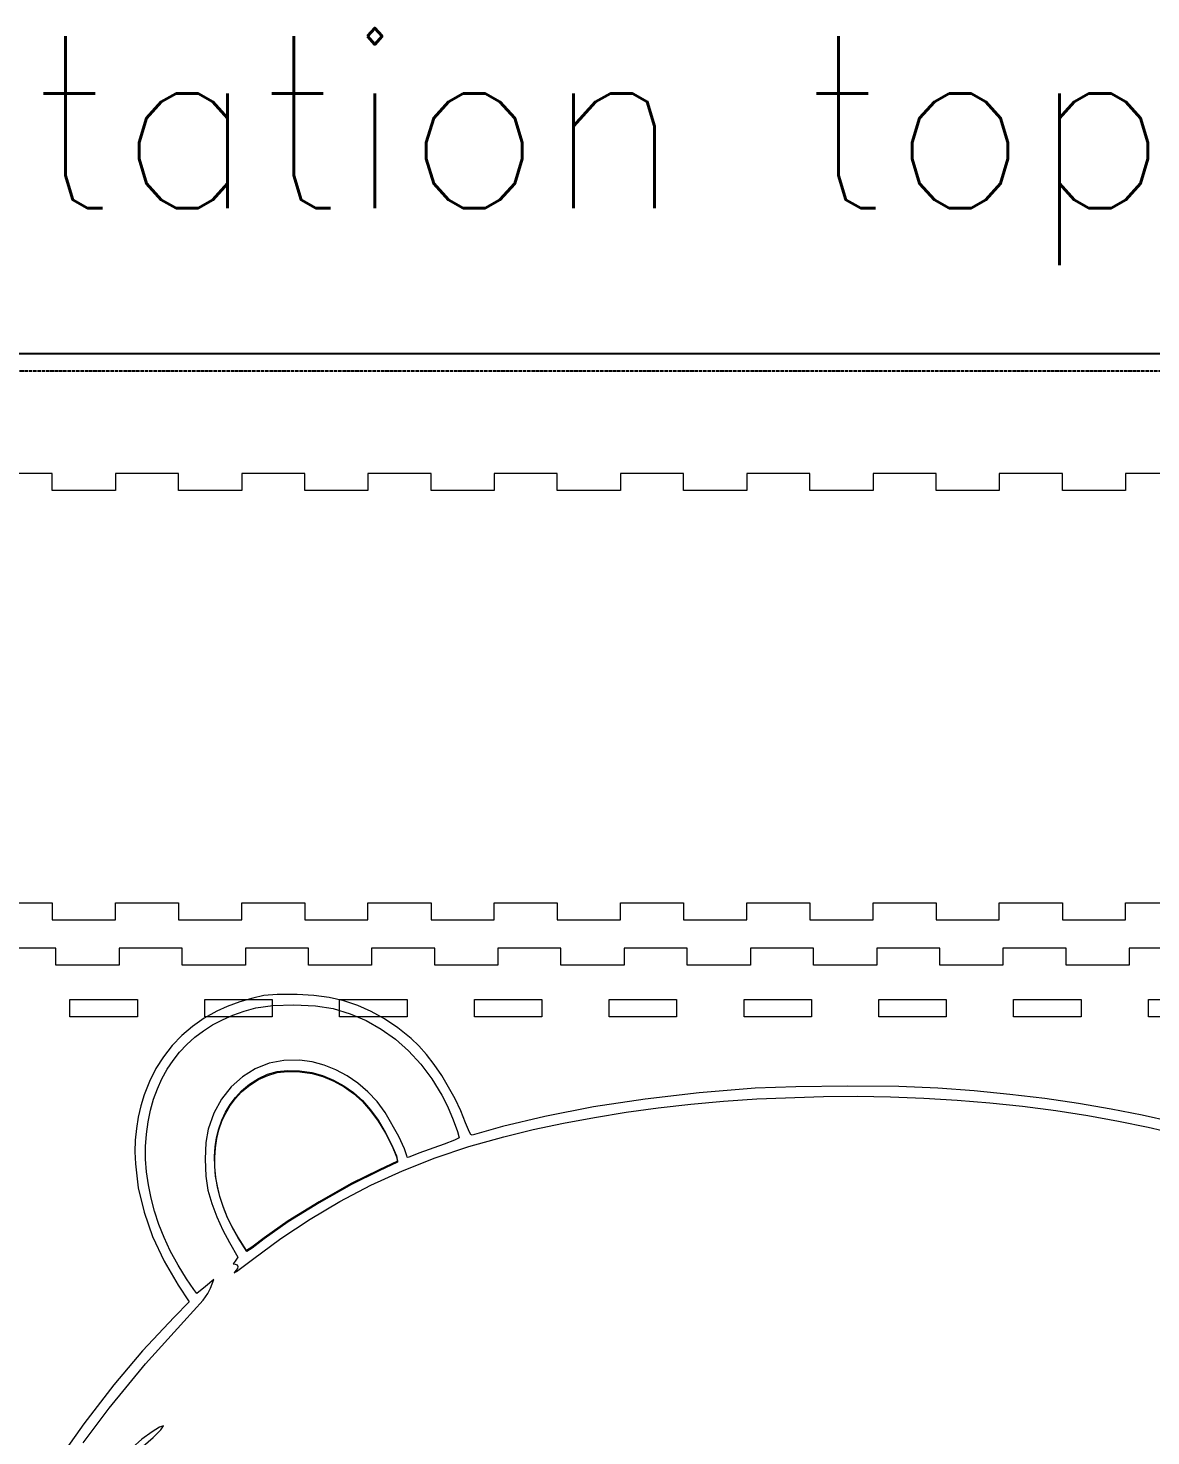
# Model space of a CAD drawing. Header units: millimetres. Extents: x 0 to 610, y 0 to 514.
# Drawn here: x 160 to 356.1, y 268 to 513.9 of the extents above; entities that cross this region are included whole.
import ezdxf

# ---------------------------------------------------------------- set-up
doc = ezdxf.new("R2010")
doc.units = ezdxf.units.MM
doc.header["$LTSCALE"] = 0.05
doc.linetypes.add('Dotted', pattern=[15, 12, -3])
doc.layers.get('0').update_dxf_attribs({"plot": 0})
for name, color, linetype, lineweight in [('CUT', 1, 'Continuous', 0), ('ETCH', 5, 'Continuous', 0), ('RASTER', 250, 'Continuous', 0)]:
    doc.layers.add(name, color=color, linetype=linetype, lineweight=lineweight)
doc.styles.add('Annotative', font='simplex.shx')

# ---------------------------------------------------------------- blocks, each defined once
blk = doc.blocks.new('back')
blk.add_lwpolyline([(490.64, 240), (479.62, 240), (479.62, 237), (468.59, 237), (468.59, 240), (457.56, 240), (457.56, 237), (446.54, 237), (446.54, 240), (435.51, 240), (435.51, 237), (424.49, 237), (424.49, 240), (413.46, 240), (413.46, 237), (402.44, 237), (402.44, 240), (391.41, 240), (391.41, 237), (380.38, 237), (380.38, 240), (369.36, 240), (369.36, 237), (358.33, 237), (358.33, 240), (347.31, 240), (347.31, 237), (336.28, 237), (336.28, 240), (325.26, 240), (325.26, 237), (314.23, 237), (314.23, 240), (303.21, 240), (303.21, 237), (292.18, 237), (292.18, 240), (281.15, 240)])
for points in [[(306.4, 228), (294.63, 228), (294.63, 231), (306.4, 231)], [(329.94, 228), (318.17, 228), (318.17, 231), (329.94, 231)], [(353.49, 228), (341.71, 228), (341.71, 231), (353.49, 231)], [(377.03, 231), (377.03, 228), (365.26, 228), (365.26, 231)], [(400.57, 228), (388.8, 228), (388.8, 231), (400.57, 231)], [(424.11, 231), (424.11, 228), (412.34, 228), (412.34, 231)], [(447.66, 231), (447.66, 228), (435.89, 228), (435.89, 231)], [(471.2, 231), (471.2, 228), (459.43, 228), (459.43, 231)], [(494.74, 228), (482.97, 228), (482.97, 231), (494.74, 231)]]:
    blk.add_lwpolyline(points, close=True)
blk = doc.blocks.new('top_outer')
for points in [[(281.15, 3), (292.18, 3), (292.18, 0), (303.21, 0), (303.21, 3), (314.23, 3), (314.23, 0), (325.26, 0), (325.26, 3), (336.28, 3), (336.28, 0), (347.31, 0), (347.31, 3), (358.33, 3), (358.33, 0), (369.36, 0), (369.36, 3), (380.38, 3), (380.38, 0), (391.41, 0), (391.41, 3), (402.44, 3), (402.44, 0), (413.46, 0), (413.46, 3), (424.49, 3), (424.49, 0), (435.51, 0), (435.51, 3), (446.54, 3), (446.54, 0), (457.56, 0), (457.56, 3), (468.59, 3), (468.59, 0), (479.62, 0), (479.62, 3), (490.64, 3)], [(490.64, 78), (479.62, 78), (479.62, 75), (468.59, 75), (468.59, 78), (457.56, 78), (457.56, 75), (446.54, 75), (446.54, 78), (435.51, 78), (435.51, 75), (424.49, 75), (424.49, 78), (413.46, 78), (413.46, 75), (402.44, 75), (402.44, 78), (391.41, 78), (391.41, 75), (380.38, 75), (380.38, 78), (369.36, 78), (369.36, 75), (358.33, 75), (358.33, 78), (347.31, 78), (347.31, 75), (336.28, 75), (336.28, 78), (325.26, 78), (325.26, 75), (314.23, 75), (314.23, 78), (303.21, 78), (303.21, 75), (292.18, 75), (292.18, 78), (281.15, 78)]]:
    blk.add_lwpolyline(points)

msp = doc.modelspace()

# ---------------------------------------------------------------- linework, layer by layer
msp.add_lwpolyline([(0, 0), (610, 0), (610, 457), (0, 457)], close=True)
at = {"linetype": 'Dotted'}
msp.add_lwpolyline([(3, 3), (607, 3), (607, 454), (3, 454)], close=True, dxfattribs=at)
at = {"layer": 'ETCH'}
for points in [[(201.2, 344.96), (199.24, 344.5), (196.97, 343.81), (194.77, 343.01), (192.97, 342.21), (190.77, 340.98), (188.74, 339.55), (186.87, 337.96), (185.18, 336.19), (183.67, 334.25), (182.34, 332.17), (181.2, 329.94), (180.27, 327.57), (179.69, 325.65), (179.25, 323.7), (178.93, 321.71), (178.74, 319.69), (178.68, 317.64), (178.75, 315.56), (179.26, 311.36), (180.27, 307.1), (181.77, 302.83), (183.76, 298.57), (186.24, 294.35), (188.12, 291.43), (185.53, 288.74), (180.01, 282.88), (175, 276.97), (169.77, 270.11), (163.59, 261.4)], [(359.78, 322.87), (354.58, 324.05), (349.13, 325.11), (343.45, 326.08), (337.56, 326.93), (331.49, 327.67), (325.26, 328.28), (318.89, 328.78), (312.05, 329.04), (303.1, 329.12), (294.08, 329.02), (287, 328.75), (277.19, 327.95), (267.75, 326.86), (258.75, 325.48), (250.24, 323.82), (242.87, 322.05), (237.58, 320.57), (237.35, 320.66), (237.08, 321.05), (236.4, 322.73), (235.58, 324.8), (234.59, 326.9), (232.25, 330.99), (230.95, 332.88), (229.61, 334.62), (228.24, 336.15), (226.89, 337.43), (224.56, 339.29), (222.26, 340.86), (219.95, 342.16), (217.59, 343.21), (215.16, 344.01), (212.6, 344.58), (209.89, 344.94), (206.99, 345.11), (203.52, 345.11), (201.2, 344.96), (201.2, 344.96)], [(169.61, 266.79), (174.16, 272.89), (180.5, 280.59), (187.21, 288.01), (190.58, 291.75), (191.42, 292.91), (191.9, 293.85), (192.47, 295.36), (190.99, 294.12), (189.51, 292.88), (188.95, 293.62), (187.67, 295.44), (186.22, 297.83), (184.84, 300.37), (183.76, 302.68), (182.85, 304.95), (182.1, 307.25), (181.49, 309.55), (181.02, 311.85), (180.71, 314.13), (180.55, 316.38), (180.54, 318.59), (180.68, 320.75), (180.98, 322.87), (181.39, 324.9), (181.94, 326.83), (182.6, 328.67), (183.39, 330.41), (184.3, 332.06), (185.33, 333.61), (186.48, 335.05), (187.75, 336.4), (189.13, 337.64), (190.63, 338.77), (192.24, 339.8), (193.96, 340.72), (195.79, 341.52), (197.74, 342.22), (199.79, 342.8), (202.73, 343.22), (206.43, 343.34), (210.18, 343.15), (213.31, 342.66), (216.27, 341.76), (219.07, 340.57), (221.7, 339.09), (224.17, 337.33), (226.47, 335.3), (228.6, 332.98), (230.54, 330.39), (232.29, 327.54), (233.25, 325.59), (234.26, 323.23), (235.03, 321.17), (235.28, 320.1), (234.46, 319.65), (232.68, 318.98), (228.28, 317.38), (226.41, 316.67), (226.2, 316.71), (226.18, 316.94), (225.76, 318.15), (224.74, 320.3), (222.4, 324.53), (220.96, 326.43), (219.35, 328.13), (217.61, 329.63), (215.75, 330.92), (213.78, 331.97), (211.73, 332.79), (209.61, 333.35), (207.43, 333.65), (204.69, 333.61), (202.09, 333.1), (199.66, 332.14), (197.44, 330.76), (195.48, 328.99), (193.8, 326.85), (192.45, 324.38), (191.46, 321.6), (191.08, 319.26), (190.95, 316.35), (191.07, 313.4), (191.43, 310.95), (192.1, 308.62), (192.97, 306.26), (194.01, 303.97), (195.18, 301.82), (196.66, 299.25), (196.16, 298.55), (195.82, 298.09), (196.16, 298.01), (196.5, 297.91), (196.64, 297.64), (196.57, 297.28), (196.3, 296.89), (195.98, 296.49), (196.42, 296.72), (199.23, 298.81), (204.17, 302.49), (209.26, 305.88), (214.48, 308.98), (219.86, 311.79), (225.4, 314.32), (231.11, 316.58), (237, 318.56), (243.07, 320.28), (248.23, 321.52), (253.53, 322.65), (258.94, 323.66), (264.46, 324.55), (270.06, 325.32), (275.74, 325.97), (281.48, 326.49), (287.27, 326.9), (298.94, 327.33), (304.79, 327.36), (310.64, 327.26), (316.46, 327.03), (322.24, 326.68), (327.98, 326.2), (333.65, 325.59), (339.47, 324.83), (345.07, 323.98), (350.46, 323.02), (355.63, 321.97), (360.61, 320.81)], [(211.45, 330.99), (213.38, 330.18), (215.18, 329.18), (216.84, 327.99), (218.39, 326.59), (219.82, 324.98), (221.16, 323.15), (222.4, 321.09), (223.55, 318.8), (224.33, 316.92), (224.5, 316.02), (221.31, 314.52), (216.45, 312.12), (210.82, 308.93), (205.41, 305.56), (201.23, 302.59), (199.11, 301), (198.16, 300.38), (196.66, 302.8), (195.66, 304.54), (194.81, 306.3), (194.09, 308.08), (193.52, 309.86), (193.08, 311.63), (192.77, 313.39), (192.61, 315.13), (192.58, 316.83), (192.69, 318.5), (192.94, 320.11), (193.32, 321.67), (193.84, 323.16), (194.5, 324.58), (195.29, 325.91), (196.22, 327.14), (197.28, 328.28), (198.7, 329.46), (200.24, 330.44), (201.85, 331.18), (203.51, 331.67), (205.32, 331.86), (207.44, 331.8), (209.59, 331.5), (211.45, 330.99), (211.45, 330.99)], [(181.66, 268.76), (179.87, 267.43), (178.19, 265.95), (177.03, 264.73), (176.77, 264.34), (176.79, 264.15), (177.45, 264.34), (178.53, 264.98), (180.11, 266.21), (181.84, 267.75), (183.19, 269.11), (183.64, 269.79), (182.98, 269.57), (181.66, 268.76), (181.66, 268.76)]]:
    msp.add_lwpolyline(points, dxfattribs=at)
at = {"layer": 'RASTER'}
msp.add_lwpolyline([(211.47, 330.81), (213.4, 330), (215.2, 329), (216.86, 327.81), (218.41, 326.41), (219.84, 324.8), (221.17, 322.97), (222.41, 320.91), (223.57, 318.62), (224.34, 316.75), (224.52, 315.85), (221.33, 314.34), (216.47, 311.94), (210.84, 308.76), (205.44, 305.39), (201.26, 302.42), (199.14, 300.83), (198.19, 300.21), (196.69, 302.63), (195.69, 304.37), (194.84, 306.13), (194.12, 307.9), (193.55, 309.68), (193.11, 311.46), (192.81, 313.21), (192.64, 314.95), (192.61, 316.66), (192.72, 318.32), (192.97, 319.94), (193.35, 321.49), (193.87, 322.98), (194.53, 324.4), (195.32, 325.73), (196.25, 326.96), (197.31, 328.1), (198.73, 329.28), (200.26, 330.26), (201.88, 331), (203.53, 331.49), (205.34, 331.68), (207.47, 331.61), (209.61, 331.31), (211.47, 330.81), (211.47, 330.81)], dxfattribs=at)

# ---------------------------------------------------------------- block references
at = {"layer": 'CUT'}
for name, p in [('top_outer', (-127.94, 358.14)), ('back', (-127.3, 113.24))]:
    msp.add_blockref(name, p, dxfattribs=at)

# ---------------------------------------------------------------- texts
at = {"insert": (35.42, 512.48), "char_height": 30, "attachment_point": 1, "style": 'Annotative'}
msp.add_mtext_dynamic_manual_height_columns('GND station top outer', width=555.802, gutter_width=5, heights=[47.86], dxfattribs=at)

doc.saveas('drawing.dxf')
